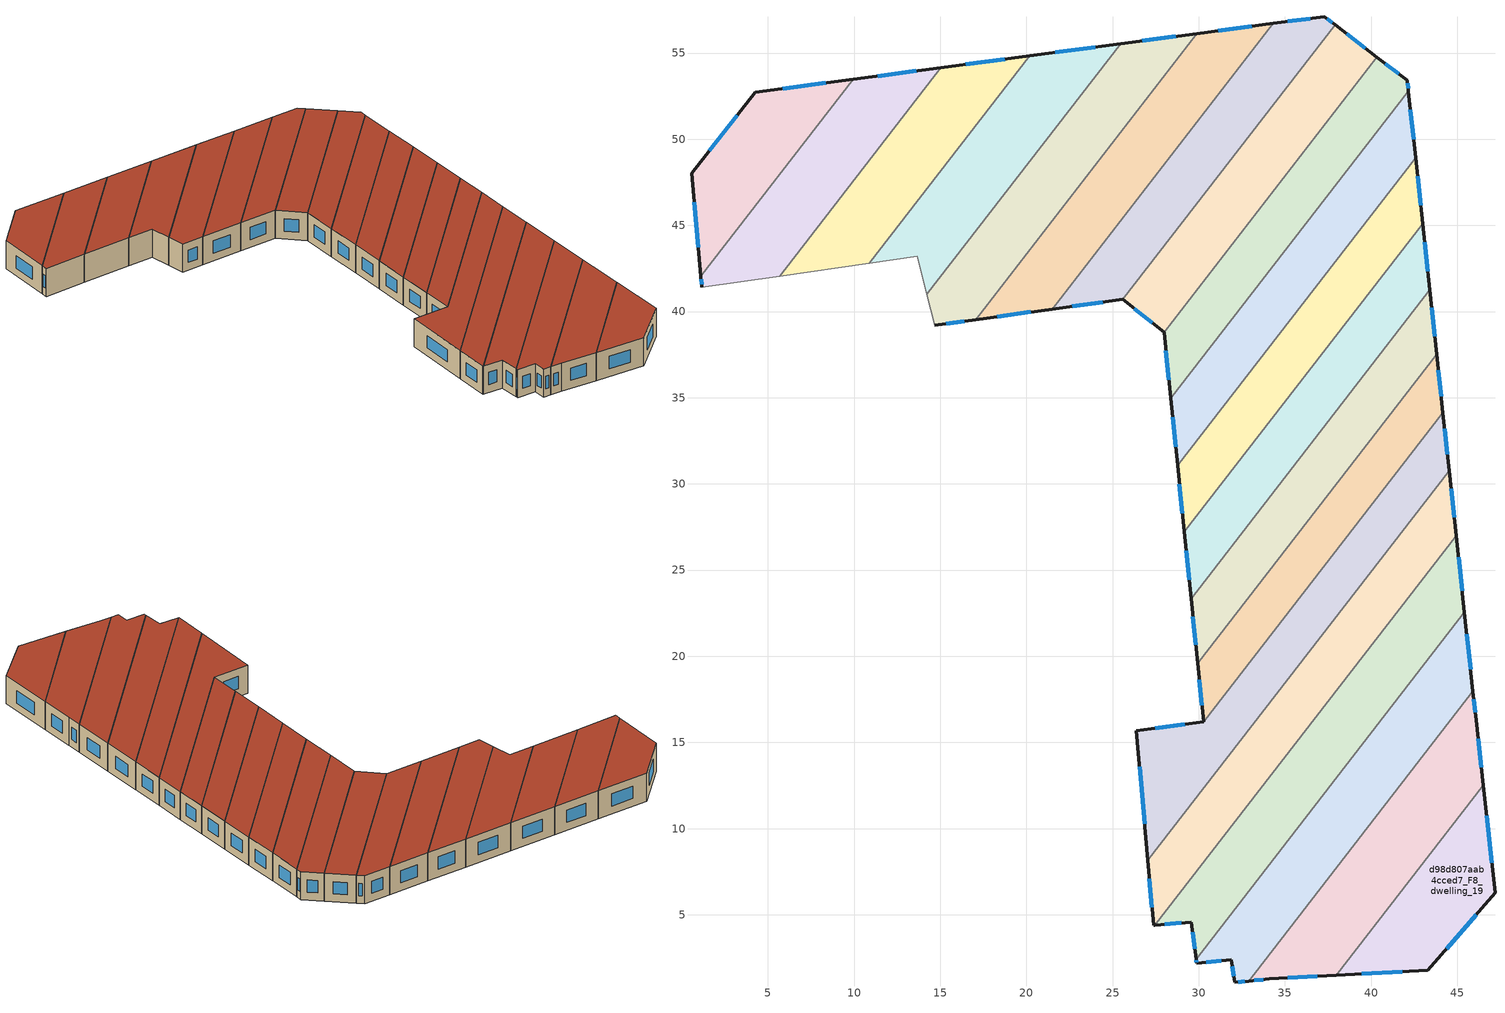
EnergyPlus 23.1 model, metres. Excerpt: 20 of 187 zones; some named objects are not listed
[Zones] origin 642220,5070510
d98d807aab4cced7_F8_dwelling_0
 floor to d98d807aab4cced7_F7_dwelling_0 (EU_floor_Construction): 9.94,53.48 1.1,42.06 0.56,48.02 4.27,52.72 z24
 wall outside (EU_wall_Construction): 9.94,53.48 4.27,52.72 0.56,48.02 1.1,42.06 z24:27
 wall to d98d807aab4cced7_F8_dwelling_1 (EU_wall_Construction): 1.1,42.06 9.94,53.48 z24:27
 window (EU_Window_Construction): 3.23,51.4 1.6,49.34 / 8.35,53.27 5.86,52.93 / 0.72,46.35 0.95,43.73 z24.84:26.16
 roof outside (EU_roof_Construction): 1.1,42.06 9.94,53.48 4.27,52.72 0.56,48.02 z27
d98d807aab4cced7_F8_dwelling_1
 floor to d98d807aab4cced7_F7_dwelling_1 (EU_floor_Construction): 15.03,54.15 5.67,42.06 1.16,41.42 1.1,42.06 9.94,53.48 z24
 wall outside (EU_wall_Construction): 1.1,42.06 1.16,41.42 / 15.03,54.15 9.94,53.48 z24:27
 wall to d98d807aab4cced7_F8_dwelling_2 (EU_wall_Construction): 5.67,42.06 15.03,54.15 z24:27
 wall adiabatic (EU_wall_Construction): 1.16,41.42 5.67,42.06 z24:27
 window (EU_Window_Construction): 1.12,41.88 1.15,41.59 / 13.6,53.96 11.37,53.67 z24.84:26.16
 roof outside (EU_roof_Construction): 5.67,42.06 15.03,54.15 9.94,53.48 1.1,42.06 1.16,41.42 z27
d98d807aab4cced7_F8_dwelling_10
 floor to d98d807aab4cced7_F7_dwelling_10 (EU_floor_Construction): 42.58,48.92 42.99,45.09 29.16,27.21 28.77,31.08 z24
 wall outside (EU_wall_Construction): 42.99,45.09 42.58,48.92 / 28.77,31.08 29.16,27.21 z24:27
 wall to d98d807aab4cced7_F8_dwelling_9 (EU_wall_Construction): 42.58,48.92 28.77,31.08 z24:27
 wall to d98d807aab4cced7_F8_dwelling_11 (EU_wall_Construction): 29.16,27.21 42.99,45.09 z24:27
 window (EU_Window_Construction): 42.88,46.16 42.69,47.85 / 28.88,29.99 29.05,28.3 z24.84:26.16
 roof outside (EU_roof_Construction): 29.16,27.21 42.99,45.09 42.58,48.92 28.77,31.08 z27
d98d807aab4cced7_F8_dwelling_11
 floor to d98d807aab4cced7_F7_dwelling_11 (EU_floor_Construction): 42.99,45.09 43.4,41.25 29.55,23.35 29.16,27.21 z24
 wall outside (EU_wall_Construction): 43.4,41.25 42.99,45.09 / 29.16,27.21 29.55,23.35 z24:27
 wall to d98d807aab4cced7_F8_dwelling_12 (EU_wall_Construction): 29.55,23.35 43.4,41.25 z24:27
 window (EU_Window_Construction): 43.29,42.33 43.11,44.01 / 29.27,26.13 29.44,24.43 z24.84:26.16
 roof outside (EU_roof_Construction): 29.55,23.35 43.4,41.25 42.99,45.09 29.16,27.21 z27
d98d807aab4cced7_F8_dwelling_12
 floor to d98d807aab4cced7_F7_dwelling_12 (EU_floor_Construction): 43.4,41.25 43.8,37.54 29.93,19.61 29.55,23.35 z24
 wall outside (EU_wall_Construction): 43.8,37.54 43.4,41.25 / 29.55,23.35 29.93,19.61 z24:27
 wall to d98d807aab4cced7_F8_dwelling_13 (EU_wall_Construction): 29.93,19.61 43.8,37.54 z24:27
 window (EU_Window_Construction): 43.69,38.58 43.52,40.21 / 29.66,22.3 29.82,20.66 z24.84:26.16
 roof outside (EU_roof_Construction): 29.93,19.61 43.8,37.54 43.4,41.25 29.55,23.35 z27
d98d807aab4cced7_F8_dwelling_13
 floor to d98d807aab4cced7_F7_dwelling_13 (EU_floor_Construction): 43.8,37.54 44.17,34.14 30.28,16.19 29.93,19.61 z24
 wall outside (EU_wall_Construction): 44.17,34.14 43.8,37.54 / 29.93,19.61 30.28,16.19 z24:27
 wall to d98d807aab4cced7_F8_dwelling_14 (EU_wall_Construction): 30.28,16.19 44.17,34.14 z24:27
 window (EU_Window_Construction): 44.07,35.09 43.91,36.58 / 30.03,18.65 30.18,17.15 z24.84:26.16
 roof outside (EU_roof_Construction): 30.28,16.19 44.17,34.14 43.8,37.54 29.93,19.61 z27
d98d807aab4cced7_F8_dwelling_14
 floor to d98d807aab4cced7_F7_dwelling_14 (EU_floor_Construction): 44.17,34.14 44.53,30.76 27.04,8.16 26.37,15.69 30.28,16.19 z24
 wall outside (EU_wall_Construction): 30.28,16.19 26.37,15.69 27.04,8.16 / 44.53,30.76 44.17,34.14 z24:27
 wall to d98d807aab4cced7_F8_dwelling_15 (EU_wall_Construction): 27.04,8.16 44.53,30.76 z24:27
 window (EU_Window_Construction): 26.56,13.58 26.85,10.27 / 29.18,16.05 27.47,15.83 / 44.43,31.71 44.27,33.19 z24.84:26.16
 roof outside (EU_roof_Construction): 30.28,16.19 26.37,15.69 27.04,8.16 44.53,30.76 44.17,34.14 z27
d98d807aab4cced7_F8_dwelling_15
 floor to d98d807aab4cced7_F7_dwelling_15 (EU_floor_Construction): 44.53,30.76 44.94,27 27.43,4.39 27.37,4.38 27.04,8.16 z24
 wall outside (EU_wall_Construction): 27.04,8.16 27.37,4.38 27.43,4.39 / 44.94,27 44.53,30.76 z24:27
 wall to d98d807aab4cced7_F8_dwelling_16 (EU_wall_Construction): 27.43,4.39 44.94,27 z24:27
 window (EU_Window_Construction): 27.13,7.1 27.28,5.44 / 44.82,28.06 44.64,29.71 z24.84:26.16
 roof outside (EU_roof_Construction): 27.43,4.39 44.94,27 44.53,30.76 27.04,8.16 27.37,4.38 z27
d98d807aab4cced7_F8_dwelling_16
 floor to d98d807aab4cced7_F7_dwelling_16 (EU_floor_Construction): 44.94,27 45.41,22.55 29.84,2.43 29.57,4.58 27.43,4.39 z24
 wall outside (EU_wall_Construction): 27.43,4.39 29.57,4.58 29.84,2.43 / 45.41,22.55 44.94,27 z24:27
 wall to d98d807aab4cced7_F8_dwelling_17 (EU_wall_Construction): 29.84,2.43 45.41,22.55 z24:27
 window (EU_Window_Construction): 28.03,4.44 28.97,4.53 / 45.28,23.8 45.07,25.76 / 29.65,3.98 29.77,3.03 z24.84:26.16
 roof outside (EU_roof_Construction): 29.84,2.43 45.41,22.55 44.94,27 27.43,4.39 29.57,4.58 z27
d98d807aab4cced7_F8_dwelling_17
 floor to d98d807aab4cced7_F7_dwelling_17 (EU_floor_Construction): 45.41,22.55 45.91,17.97 32.89,1.16 32.07,1.08 31.87,2.38 29.87,2.18 29.84,2.43 z24
 wall outside (EU_wall_Construction): 29.84,2.43 29.87,2.18 31.87,2.38 32.07,1.08 32.89,1.16 / 45.91,17.97 45.41,22.55 z24:27
 wall to d98d807aab4cced7_F8_dwelling_18 (EU_wall_Construction): 32.89,1.16 45.91,17.97 z24:27
 window (EU_Window_Construction): 31.93,2.01 32.02,1.44 / 30.43,2.23 31.31,2.32 / 29.85,2.36 29.86,2.25 / 45.77,19.26 45.55,21.27 / 32.3,1.1 32.66,1.14 z24.84:26.16
 roof outside (EU_roof_Construction): 32.89,1.16 45.91,17.97 45.41,22.55 29.84,2.43 29.87,2.18 31.87,2.38 32.07,1.08 z27
d98d807aab4cced7_F8_dwelling_18
 floor to d98d807aab4cced7_F7_dwelling_18 (EU_floor_Construction): 45.91,17.97 46.09,16.28 46.5,12.5 37.98,1.49 34.07,1.28 32.89,1.16 z24
 wall outside (EU_wall_Construction): 32.89,1.16 34.07,1.28 37.98,1.49 / 46.5,12.5 46.09,16.28 45.91,17.97 z24:27
 wall to d98d807aab4cced7_F8_dwelling_19 (EU_wall_Construction): 37.98,1.49 46.5,12.5 z24:27
 window (EU_Window_Construction): 35.17,1.34 36.89,1.43 / 33.22,1.19 33.74,1.24 / 46.04,16.76 45.96,17.5 / 46.39,13.56 46.2,15.22 z24.84:26.16
 roof outside (EU_roof_Construction): 37.98,1.49 46.5,12.5 46.09,16.28 45.91,17.97 32.89,1.16 34.07,1.28 z27
d98d807aab4cced7_F8_dwelling_19
 floor to d98d807aab4cced7_F7_dwelling_19 (EU_floor_Construction): 46.5,12.5 47.19,6.28 43.28,1.78 37.98,1.49 z24
 wall outside (EU_wall_Construction): 37.98,1.49 43.28,1.78 47.19,6.28 46.5,12.5 z24:27
 window (EU_Window_Construction): 46.99,8.02 46.69,10.76 / 44.38,3.04 46.09,5.01 / 39.46,1.57 41.8,1.69 z24.84:26.16
 roof outside (EU_roof_Construction): 43.28,1.78 47.19,6.28 46.5,12.5 37.98,1.49 z27
d98d807aab4cced7_F8_dwelling_2
 floor to d98d807aab4cced7_F7_dwelling_2 (EU_floor_Construction): 20.2,54.84 10.89,42.81 5.67,42.06 15.03,54.15 z24
 wall outside (EU_wall_Construction): 20.2,54.84 15.03,54.15 z24:27
 wall to d98d807aab4cced7_F8_dwelling_3 (EU_wall_Construction): 10.89,42.81 20.2,54.84 z24:27
 wall adiabatic (EU_wall_Construction): 5.67,42.06 10.89,42.81 z24:27
 window (EU_Window_Construction): 18.75,54.65 16.48,54.35 z24.84:26.16
 roof outside (EU_roof_Construction): 10.89,42.81 20.2,54.84 15.03,54.15 5.67,42.06 z27
d98d807aab4cced7_F8_dwelling_3
 floor to d98d807aab4cced7_F7_dwelling_3 (EU_floor_Construction): 25.47,55.54 14.22,41.01 13.67,43.21 10.89,42.81 20.2,54.84 z24
 wall outside (EU_wall_Construction): 25.47,55.54 20.2,54.84 z24:27
 wall adiabatic (EU_wall_Construction): 10.89,42.81 13.67,43.21 14.22,41.01 z24:27
 wall to d98d807aab4cced7_F8_dwelling_4 (EU_wall_Construction): 14.22,41.01 25.47,55.54 z24:27
 window (EU_Window_Construction): 23.99,55.35 21.67,55.04 z24.84:26.16
 roof outside (EU_roof_Construction): 14.22,41.01 25.47,55.54 20.2,54.84 10.89,42.81 13.67,43.21 z27
d98d807aab4cced7_F8_dwelling_4
 floor to d98d807aab4cced7_F7_dwelling_4 (EU_floor_Construction): 29.89,56.13 17.05,39.54 14.67,39.21 14.22,41.01 25.47,55.54 z24
 wall outside (EU_wall_Construction): 29.89,56.13 25.47,55.54 / 14.67,39.21 17.05,39.54 z24:27
 wall adiabatic (EU_wall_Construction): 14.22,41.01 14.67,39.21 z24:27
 wall to d98d807aab4cced7_F8_dwelling_5 (EU_wall_Construction): 17.05,39.54 29.89,56.13 z24:27
 window (EU_Window_Construction): 28.65,55.97 26.7,55.71 / 15.34,39.3 16.38,39.44 z24.84:26.16
 roof outside (EU_roof_Construction): 17.05,39.54 29.89,56.13 25.47,55.54 14.22,41.01 14.67,39.21 z27
d98d807aab4cced7_F8_dwelling_5
 floor to d98d807aab4cced7_F7_dwelling_5 (EU_floor_Construction): 34.33,56.72 21.5,40.15 17.05,39.54 29.89,56.13 z24
 wall outside (EU_wall_Construction): 34.33,56.72 29.89,56.13 / 17.05,39.54 21.5,40.15 z24:27
 wall to d98d807aab4cced7_F8_dwelling_6 (EU_wall_Construction): 21.5,40.15 34.33,56.72 z24:27
 window (EU_Window_Construction): 33.08,56.56 31.13,56.3 / 18.29,39.71 20.25,39.98 z24.84:26.16
 roof outside (EU_roof_Construction): 21.5,40.15 34.33,56.72 29.89,56.13 17.05,39.54 z27
d98d807aab4cced7_F8_dwelling_6
 floor to d98d807aab4cced7_F7_dwelling_6 (EU_floor_Construction): 37.91,56.64 25.58,40.71 21.5,40.15 34.33,56.72 37.29,57.12 z24
 wall outside (EU_wall_Construction): 21.5,40.15 25.58,40.71 / 37.91,56.64 37.29,57.12 34.33,56.72 z24:27
 wall to d98d807aab4cced7_F8_dwelling_7 (EU_wall_Construction): 25.58,40.71 37.91,56.64 z24:27
 window (EU_Window_Construction): 22.64,40.3 24.44,40.55 / 36.46,57 35.16,56.83 / 37.74,56.77 37.47,56.98 z24.84:26.16
 roof outside (EU_roof_Construction): 25.58,40.71 37.91,56.64 37.29,57.12 34.33,56.72 21.5,40.15 z27
d98d807aab4cced7_F8_dwelling_7
 floor to d98d807aab4cced7_F7_dwelling_7 (EU_floor_Construction): 40.33,54.77 27.98,38.8 25.58,40.71 37.91,56.64 z24
 wall outside (EU_wall_Construction): 40.33,54.77 37.91,56.64 / 25.58,40.71 27.98,38.8 z24:27
 wall to d98d807aab4cced7_F8_dwelling_8 (EU_wall_Construction): 27.98,38.8 40.33,54.77 z24:27
 window (EU_Window_Construction): 39.66,55.29 38.59,56.12 / 26.25,40.17 27.31,39.34 z24.84:26.16
 roof outside (EU_roof_Construction): 27.98,38.8 40.33,54.77 37.91,56.64 25.58,40.71 z27
d98d807aab4cced7_F8_dwelling_8
 floor to d98d807aab4cced7_F7_dwelling_8 (EU_floor_Construction): 42.1,53.41 42.16,52.78 28.37,34.96 27.98,38.8 40.33,54.77 z24
 wall outside (EU_wall_Construction): 27.98,38.8 28.37,34.96 / 42.16,52.78 42.1,53.41 40.33,54.77 z24:27
 wall to d98d807aab4cced7_F8_dwelling_9 (EU_wall_Construction): 28.37,34.96 42.16,52.78 z24:27
 window (EU_Window_Construction): 28.09,37.73 28.26,36.04 / 41.6,53.79 40.83,54.39 / 42.14,52.96 42.12,53.23 z24.84:26.16
 roof outside (EU_roof_Construction): 28.37,34.96 42.16,52.78 42.1,53.41 40.33,54.77 27.98,38.8 z27
d98d807aab4cced7_F8_dwelling_9
 floor to d98d807aab4cced7_F7_dwelling_9 (EU_floor_Construction): 42.16,52.78 42.58,48.92 28.77,31.08 28.37,34.96 z24
 wall outside (EU_wall_Construction): 42.58,48.92 42.16,52.78 / 28.37,34.96 28.77,31.08 z24:27
 window (EU_Window_Construction): 42.46,50 42.28,51.7 / 28.48,33.87 28.66,32.16 z24.84:26.16
 roof outside (EU_roof_Construction): 28.77,31.08 42.58,48.92 42.16,52.78 28.37,34.96 z27
[Building]
EU S2 Campaign: North Axis=0; Terrain=City; Solar Distribution=FullExterior
[Site:Location]
Lyon-Bron: Latitude=45.75; Longitude=5; Time Zone=1; Elevation=198
[SizingPeriod:WeatherFileDays]
AnnualSizingPeriod: Begin Month=1; Begin Day of Month=1; End Month=12; End Day of Month=31; Day of Week for Start Day=Monday; Use Weather File Daylight Saving Period=No; Use Weather File Rain and Snow Indicators=No
[MATERIAL]
EU_InternalMass_Material: Roughness=MediumRough; Thickness=0.1; Conductivity=1; Density=1800; Specific Heat=900; Thermal Absorptance=0.9; Solar Absorptance=0.7; Visible Absorptance=0.7
[MATERIAL:NOMASS] Roughness=MediumRough; Thermal Absorptance=0.9; Solar Absorptance=0.7; Visible Absorptance=0.7
Name | Thermal Resistance
EU_wall_NoMass | 0.776494
EU_roof_NoMass | 0.486893
EU_floor_NoMass | 0.421597
[WINDOWMATERIAL:SIMPLEGLAZINGSYSTEM]
EU_Window_SimpleGlazing: UFactor=4.24961; Solar Heat Gain Coefficient=0.83; Visible Transmittance=0.83
[CONSTRUCTION]
EU_wall_Construction: EU_wall_NoMass
EU_roof_Construction: EU_roof_NoMass
EU_floor_Construction: EU_floor_NoMass
EU_Window_Construction: EU_Window_SimpleGlazing
EU_InternalMass_Construction: EU_InternalMass_Material
[ZONE] Type=1; Multiplier=1; Ceiling Height=autocalculate; Floor Area=autocalculate; Part of Total Floor Area=Yes
Name | Volume
d98d807aab4cced7_F8_dwelling_0 | 124.121
d98d807aab4cced7_F8_dwelling_1 | 165.297
d98d807aab4cced7_F8_dwelling_10 | 181.217
d98d807aab4cced7_F8_dwelling_11 | 181.397
d98d807aab4cced7_F8_dwelling_12 | 176.065
d98d807aab4cced7_F8_dwelling_13 | 161.129
d98d807aab4cced7_F8_dwelling_14 | 225.635
d98d807aab4cced7_F8_dwelling_15 | 225.007
d98d807aab4cced7_F8_dwelling_16 | 244.551
d98d807aab4cced7_F8_dwelling_17 | 222.256
d98d807aab4cced7_F8_dwelling_18 | 201.412
d98d807aab4cced7_F8_dwelling_19 | 125.013
d98d807aab4cced7_F8_dwelling_2 | 167.722
d98d807aab4cced7_F8_dwelling_3 | 178.787
d98d807aab4cced7_F8_dwelling_4 | 191.823
d98d807aab4cced7_F8_dwelling_5 | 198.192
d98d807aab4cced7_F8_dwelling_6 | 180.185
d98d807aab4cced7_F8_dwelling_7 | 185.279
d98d807aab4cced7_F8_dwelling_8 | 172.224
d98d807aab4cced7_F8_dwelling_9 | 181.815
[INTERNALMASS] Construction=EU_InternalMass_Construction
Name | Zone or ZoneList | Surface Area
d98d807aab4cced7_F8_dwelling_0_EU_InternalMass | d98d807aab4cced7_F8_dwelling_0 | 41.3736
d98d807aab4cced7_F8_dwelling_1_EU_InternalMass | d98d807aab4cced7_F8_dwelling_1 | 55.0994
d98d807aab4cced7_F8_dwelling_2_EU_InternalMass | d98d807aab4cced7_F8_dwelling_2 | 55.9072
d98d807aab4cced7_F8_dwelling_3_EU_InternalMass | d98d807aab4cced7_F8_dwelling_3 | 59.5954
d98d807aab4cced7_F8_dwelling_4_EU_InternalMass | d98d807aab4cced7_F8_dwelling_4 | 63.9411
d98d807aab4cced7_F8_dwelling_5_EU_InternalMass | d98d807aab4cced7_F8_dwelling_5 | 66.0642
d98d807aab4cced7_F8_dwelling_6_EU_InternalMass | d98d807aab4cced7_F8_dwelling_6 | 60.0616
d98d807aab4cced7_F8_dwelling_7_EU_InternalMass | d98d807aab4cced7_F8_dwelling_7 | 61.7595
d98d807aab4cced7_F8_dwelling_8_EU_InternalMass | d98d807aab4cced7_F8_dwelling_8 | 57.4077
d98d807aab4cced7_F8_dwelling_9_EU_InternalMass | d98d807aab4cced7_F8_dwelling_9 | 60.6053
d98d807aab4cced7_F8_dwelling_10_EU_InternalMass | d98d807aab4cced7_F8_dwelling_10 | 60.4057
d98d807aab4cced7_F8_dwelling_11_EU_InternalMass | d98d807aab4cced7_F8_dwelling_11 | 60.4656
d98d807aab4cced7_F8_dwelling_12_EU_InternalMass | d98d807aab4cced7_F8_dwelling_12 | 58.6883
d98d807aab4cced7_F8_dwelling_13_EU_InternalMass | d98d807aab4cced7_F8_dwelling_13 | 53.7097
d98d807aab4cced7_F8_dwelling_14_EU_InternalMass | d98d807aab4cced7_F8_dwelling_14 | 75.2124
d98d807aab4cced7_F8_dwelling_15_EU_InternalMass | d98d807aab4cced7_F8_dwelling_15 | 75.0023
d98d807aab4cced7_F8_dwelling_16_EU_InternalMass | d98d807aab4cced7_F8_dwelling_16 | 81.5174
d98d807aab4cced7_F8_dwelling_17_EU_InternalMass | d98d807aab4cced7_F8_dwelling_17 | 74.0857
d98d807aab4cced7_F8_dwelling_18_EU_InternalMass | d98d807aab4cced7_F8_dwelling_18 | 67.137
d98d807aab4cced7_F8_dwelling_19_EU_InternalMass | d98d807aab4cced7_F8_dwelling_19 | 41.6707
[OTHEREQUIPMENT] Fuel Type=Electricity; Design Level Calculation Method=Watts/Area; Power per Zone Floor Area=1; Fraction Latent=0; Fraction Radiant=0; Fraction Lost=0; Carbon Dioxide Generation Rate=0; EndUse Subcategory=EU_Step8_InternalGains
Name | Zone or ZoneList or Space or SpaceList | Schedule
EU_Step8_InternalGain_d98d807aab4cced7_F8_dwelling_0_f000 | d98d807aab4cced7_F8_dwelling_0 | EU_Step8_GainSchedule_d98d807aab4cced7_F8_dwelling_0_f000
EU_Step8_InternalGain_d98d807aab4cced7_F8_dwelling_1_f000 | d98d807aab4cced7_F8_dwelling_1 | EU_Step8_GainSchedule_d98d807aab4cced7_F8_dwelling_1_f000
EU_Step8_InternalGain_d98d807aab4cced7_F8_dwelling_2_f000 | d98d807aab4cced7_F8_dwelling_2 | EU_Step8_GainSchedule_d98d807aab4cced7_F8_dwelling_2_f000
EU_Step8_InternalGain_d98d807aab4cced7_F8_dwelling_3_f000 | d98d807aab4cced7_F8_dwelling_3 | EU_Step8_GainSchedule_d98d807aab4cced7_F8_dwelling_3_f000
EU_Step8_InternalGain_d98d807aab4cced7_F8_dwelling_4_f000 | d98d807aab4cced7_F8_dwelling_4 | EU_Step8_GainSchedule_d98d807aab4cced7_F8_dwelling_4_f000
EU_Step8_InternalGain_d98d807aab4cced7_F8_dwelling_5_f000 | d98d807aab4cced7_F8_dwelling_5 | EU_Step8_GainSchedule_d98d807aab4cced7_F8_dwelling_5_f000
EU_Step8_InternalGain_d98d807aab4cced7_F8_dwelling_6_f000 | d98d807aab4cced7_F8_dwelling_6 | EU_Step8_GainSchedule_d98d807aab4cced7_F8_dwelling_6_f000
EU_Step8_InternalGain_d98d807aab4cced7_F8_dwelling_7_f000 | d98d807aab4cced7_F8_dwelling_7 | EU_Step8_GainSchedule_d98d807aab4cced7_F8_dwelling_7_f000
EU_Step8_InternalGain_d98d807aab4cced7_F8_dwelling_8_f000 | d98d807aab4cced7_F8_dwelling_8 | EU_Step8_GainSchedule_d98d807aab4cced7_F8_dwelling_8_f000
EU_Step8_InternalGain_d98d807aab4cced7_F8_dwelling_9_f000 | d98d807aab4cced7_F8_dwelling_9 | EU_Step8_GainSchedule_d98d807aab4cced7_F8_dwelling_9_f000
EU_Step8_InternalGain_d98d807aab4cced7_F8_dwelling_10_f000 | d98d807aab4cced7_F8_dwelling_10 | EU_Step8_GainSchedule_d98d807aab4cced7_F8_dwelling_10_f000
EU_Step8_InternalGain_d98d807aab4cced7_F8_dwelling_11_f000 | d98d807aab4cced7_F8_dwelling_11 | EU_Step8_GainSchedule_d98d807aab4cced7_F8_dwelling_11_f000
EU_Step8_InternalGain_d98d807aab4cced7_F8_dwelling_12_f000 | d98d807aab4cced7_F8_dwelling_12 | EU_Step8_GainSchedule_d98d807aab4cced7_F8_dwelling_12_f000
EU_Step8_InternalGain_d98d807aab4cced7_F8_dwelling_13_f000 | d98d807aab4cced7_F8_dwelling_13 | EU_Step8_GainSchedule_d98d807aab4cced7_F8_dwelling_13_f000
EU_Step8_InternalGain_d98d807aab4cced7_F8_dwelling_14_f000 | d98d807aab4cced7_F8_dwelling_14 | EU_Step8_GainSchedule_d98d807aab4cced7_F8_dwelling_14_f000
EU_Step8_InternalGain_d98d807aab4cced7_F8_dwelling_15_f000 | d98d807aab4cced7_F8_dwelling_15 | EU_Step8_GainSchedule_d98d807aab4cced7_F8_dwelling_15_f000
EU_Step8_InternalGain_d98d807aab4cced7_F8_dwelling_16_f000 | d98d807aab4cced7_F8_dwelling_16 | EU_Step8_GainSchedule_d98d807aab4cced7_F8_dwelling_16_f000
EU_Step8_InternalGain_d98d807aab4cced7_F8_dwelling_17_f000 | d98d807aab4cced7_F8_dwelling_17 | EU_Step8_GainSchedule_d98d807aab4cced7_F8_dwelling_17_f000
EU_Step8_InternalGain_d98d807aab4cced7_F8_dwelling_18_f000 | d98d807aab4cced7_F8_dwelling_18 | EU_Step8_GainSchedule_d98d807aab4cced7_F8_dwelling_18_f000
EU_Step8_InternalGain_d98d807aab4cced7_F8_dwelling_19_f000 | d98d807aab4cced7_F8_dwelling_19 | EU_Step8_GainSchedule_d98d807aab4cced7_F8_dwelling_19_f000
[ZONEVENTILATION:DESIGNFLOWRATE] Schedule=EU_AlwaysOn; Design Flow Rate Calculation Method=AirChanges/Hour; Air Changes per Hour=0.693814; Ventilation Type=Natural; Fan Pressure Rise=0; Fan Total Efficiency=1; Constant Term Coefficient=1; Temperature Term Coefficient=0; Velocity Term Coefficient=0; Velocity Squared Term Coefficient=0; Minimum Indoor Temperature=-100; Maximum Indoor Temperature=100; Delta Temperature=-100; Minimum Outdoor Temperature=-100; Maximum Outdoor Temperature=100; Maximum Wind Speed=40
Name | Zone or ZoneList or Space or SpaceList
EU_ConstantAir_d98d807aab4cced7_F8_dwelling_0 | d98d807aab4cced7_F8_dwelling_0
EU_ConstantAir_d98d807aab4cced7_F8_dwelling_1 | d98d807aab4cced7_F8_dwelling_1
EU_ConstantAir_d98d807aab4cced7_F8_dwelling_2 | d98d807aab4cced7_F8_dwelling_2
EU_ConstantAir_d98d807aab4cced7_F8_dwelling_3 | d98d807aab4cced7_F8_dwelling_3
EU_ConstantAir_d98d807aab4cced7_F8_dwelling_4 | d98d807aab4cced7_F8_dwelling_4
EU_ConstantAir_d98d807aab4cced7_F8_dwelling_5 | d98d807aab4cced7_F8_dwelling_5
EU_ConstantAir_d98d807aab4cced7_F8_dwelling_6 | d98d807aab4cced7_F8_dwelling_6
EU_ConstantAir_d98d807aab4cced7_F8_dwelling_7 | d98d807aab4cced7_F8_dwelling_7
EU_ConstantAir_d98d807aab4cced7_F8_dwelling_8 | d98d807aab4cced7_F8_dwelling_8
EU_ConstantAir_d98d807aab4cced7_F8_dwelling_9 | d98d807aab4cced7_F8_dwelling_9
EU_ConstantAir_d98d807aab4cced7_F8_dwelling_10 | d98d807aab4cced7_F8_dwelling_10
EU_ConstantAir_d98d807aab4cced7_F8_dwelling_11 | d98d807aab4cced7_F8_dwelling_11
EU_ConstantAir_d98d807aab4cced7_F8_dwelling_12 | d98d807aab4cced7_F8_dwelling_12
EU_ConstantAir_d98d807aab4cced7_F8_dwelling_13 | d98d807aab4cced7_F8_dwelling_13
EU_ConstantAir_d98d807aab4cced7_F8_dwelling_14 | d98d807aab4cced7_F8_dwelling_14
EU_ConstantAir_d98d807aab4cced7_F8_dwelling_15 | d98d807aab4cced7_F8_dwelling_15
EU_ConstantAir_d98d807aab4cced7_F8_dwelling_16 | d98d807aab4cced7_F8_dwelling_16
EU_ConstantAir_d98d807aab4cced7_F8_dwelling_17 | d98d807aab4cced7_F8_dwelling_17
EU_ConstantAir_d98d807aab4cced7_F8_dwelling_18 | d98d807aab4cced7_F8_dwelling_18
EU_ConstantAir_d98d807aab4cced7_F8_dwelling_19 | d98d807aab4cced7_F8_dwelling_19
[HVACTEMPLATE:ZONE:IDEALLOADSAIRSYSTEM] System Availability Schedule=EU_AlwaysOn; Maximum Heating Supply Air Temperature=50; Minimum Cooling Supply Air Temperature=13; Maximum Heating Supply Air Humidity Ratio=0.0156; Minimum Cooling Supply Air Humidity Ratio=0.0077; Heating Limit=NoLimit; Cooling Limit=NoLimit; Heating Availability Schedule=EU_AlwaysOn; Cooling Availability Schedule=EU_CoolingOff; Dehumidification Control Type=ConstantSensibleHeatRatio; Cooling Sensible Heat Ratio=0.7; Dehumidification Setpoint=60; Humidification Control Type=None; Humidification Setpoint=30; Outdoor Air Method=None; Outdoor Air Flow Rate per Person=0.00944; Outdoor Air Flow Rate per Zone Floor Area=0; Outdoor Air Flow Rate per Zone=0; Demand Controlled Ventilation Type=None; Outdoor Air Economizer Type=NoEconomizer; Heat Recovery Type=None; Sensible Heat Recovery Effectiveness=0.7; Latent Heat Recovery Effectiveness=0.65
Name | Template Thermostat
d98d807aab4cced7_F8_dwelling_0 | EU_HeatOnly_d98d807aab4cced7_F8_dwelling_0
d98d807aab4cced7_F8_dwelling_1 | EU_HeatOnly_d98d807aab4cced7_F8_dwelling_1
d98d807aab4cced7_F8_dwelling_2 | EU_HeatOnly_d98d807aab4cced7_F8_dwelling_2
d98d807aab4cced7_F8_dwelling_3 | EU_HeatOnly_d98d807aab4cced7_F8_dwelling_3
d98d807aab4cced7_F8_dwelling_4 | EU_HeatOnly_d98d807aab4cced7_F8_dwelling_4
d98d807aab4cced7_F8_dwelling_5 | EU_HeatOnly_d98d807aab4cced7_F8_dwelling_5
d98d807aab4cced7_F8_dwelling_6 | EU_HeatOnly_d98d807aab4cced7_F8_dwelling_6
d98d807aab4cced7_F8_dwelling_7 | EU_HeatOnly_d98d807aab4cced7_F8_dwelling_7
d98d807aab4cced7_F8_dwelling_8 | EU_HeatOnly_d98d807aab4cced7_F8_dwelling_8
d98d807aab4cced7_F8_dwelling_9 | EU_HeatOnly_d98d807aab4cced7_F8_dwelling_9
d98d807aab4cced7_F8_dwelling_10 | EU_HeatOnly_d98d807aab4cced7_F8_dwelling_10
d98d807aab4cced7_F8_dwelling_11 | EU_HeatOnly_d98d807aab4cced7_F8_dwelling_11
d98d807aab4cced7_F8_dwelling_12 | EU_HeatOnly_d98d807aab4cced7_F8_dwelling_12
d98d807aab4cced7_F8_dwelling_13 | EU_HeatOnly_d98d807aab4cced7_F8_dwelling_13
d98d807aab4cced7_F8_dwelling_14 | EU_HeatOnly_d98d807aab4cced7_F8_dwelling_14
d98d807aab4cced7_F8_dwelling_15 | EU_HeatOnly_d98d807aab4cced7_F8_dwelling_15
d98d807aab4cced7_F8_dwelling_16 | EU_HeatOnly_d98d807aab4cced7_F8_dwelling_16
d98d807aab4cced7_F8_dwelling_17 | EU_HeatOnly_d98d807aab4cced7_F8_dwelling_17
d98d807aab4cced7_F8_dwelling_18 | EU_HeatOnly_d98d807aab4cced7_F8_dwelling_18
d98d807aab4cced7_F8_dwelling_19 | EU_HeatOnly_d98d807aab4cced7_F8_dwelling_19
[SIZING:ZONE] Zone Cooling Design Supply Air Temperature Input Method=SupplyAirTemperature; Zone Cooling Design Supply Air Temperature=13; Zone Heating Design Supply Air Temperature Input Method=SupplyAirTemperature; Zone Heating Design Supply Air Temperature=50; Zone Cooling Design Supply Air Humidity Ratio=0.008; Zone Heating Design Supply Air Humidity Ratio=0.008; Cooling Design Air Flow Method=DesignDay; Cooling Design Air Flow Rate=0; Cooling Minimum Air Flow per Zone Floor Area=0.000762; Cooling Minimum Air Flow=0; Cooling Minimum Air Flow Fraction=0.2; Heating Design Air Flow Method=DesignDay; Heating Design Air Flow Rate=0; Heating Maximum Air Flow per Zone Floor Area=0.002032; Heating Maximum Air Flow=0.141576; Heating Maximum Air Flow Fraction=0.3; Account for Dedicated Outdoor Air System=No; Dedicated Outdoor Air System Control Strategy=NeutralSupplyAir; Dedicated Outdoor Air Low Setpoint Temperature for Design=autosize; Dedicated Outdoor Air High Setpoint Temperature for Design=autosize; Zone Load Sizing Method=Sensible Load Only No Latent Load; Zone Latent Cooling Design Supply Air Humidity Ratio Input Method=HumidityRatioDifference; Zone Cooling Design Supply Air Humidity Ratio Difference=0.005; Zone Latent Heating Design Supply Air Humidity Ratio Input Method=HumidityRatioDifference; Zone Humidification Design Supply Air Humidity Ratio Difference=0.005
d98d807aab4cced7_F8_dwelling_0; d98d807aab4cced7_F8_dwelling_1; d98d807aab4cced7_F8_dwelling_2; d98d807aab4cced7_F8_dwelling_3; d98d807aab4cced7_F8_dwelling_4; d98d807aab4cced7_F8_dwelling_5; d98d807aab4cced7_F8_dwelling_6; d98d807aab4cced7_F8_dwelling_7; d98d807aab4cced7_F8_dwelling_8; d98d807aab4cced7_F8_dwelling_9; d98d807aab4cced7_F8_dwelling_10; d98d807aab4cced7_F8_dwelling_11; d98d807aab4cced7_F8_dwelling_12; d98d807aab4cced7_F8_dwelling_13; d98d807aab4cced7_F8_dwelling_14; d98d807aab4cced7_F8_dwelling_15; d98d807aab4cced7_F8_dwelling_16; d98d807aab4cced7_F8_dwelling_17; d98d807aab4cced7_F8_dwelling_18; d98d807aab4cced7_F8_dwelling_19
[SCHEDULE:CONSTANT]
Name | Hourly Value
EU_AlwaysOn | 1
EU_CoolingOff | 0
[SCHEDULE:FILE] Column Number=1; Rows to Skip at Top=0; Number of Hours of Data=8760; Column Separator=Comma; Interpolate to Timestep=No; Minutes per Item=60; Adjust Schedule for Daylight Savings=Yes
Name | File
EU_Step8_GainSchedule_d98d807aab4cced7_F8_dwelling_0_f000 | ../../schedules/d98d807aab4cced7/d98d807aab4cced7_F8_dwelling_0_f000_gain.csv
EU_Step8_GainSchedule_d98d807aab4cced7_F8_dwelling_1_f000 | ../../schedules/d98d807aab4cced7/d98d807aab4cced7_F8_dwelling_1_f000_gain.csv
EU_Step8_GainSchedule_d98d807aab4cced7_F8_dwelling_2_f000 | ../../schedules/d98d807aab4cced7/d98d807aab4cced7_F8_dwelling_2_f000_gain.csv
EU_Step8_GainSchedule_d98d807aab4cced7_F8_dwelling_3_f000 | ../../schedules/d98d807aab4cced7/d98d807aab4cced7_F8_dwelling_3_f000_gain.csv
EU_Step8_GainSchedule_d98d807aab4cced7_F8_dwelling_4_f000 | ../../schedules/d98d807aab4cced7/d98d807aab4cced7_F8_dwelling_4_f000_gain.csv
EU_Step8_GainSchedule_d98d807aab4cced7_F8_dwelling_5_f000 | ../../schedules/d98d807aab4cced7/d98d807aab4cced7_F8_dwelling_5_f000_gain.csv
EU_Step8_GainSchedule_d98d807aab4cced7_F8_dwelling_6_f000 | ../../schedules/d98d807aab4cced7/d98d807aab4cced7_F8_dwelling_6_f000_gain.csv
EU_Step8_GainSchedule_d98d807aab4cced7_F8_dwelling_7_f000 | ../../schedules/d98d807aab4cced7/d98d807aab4cced7_F8_dwelling_7_f000_gain.csv
EU_Step8_GainSchedule_d98d807aab4cced7_F8_dwelling_8_f000 | ../../schedules/d98d807aab4cced7/d98d807aab4cced7_F8_dwelling_8_f000_gain.csv
EU_Step8_GainSchedule_d98d807aab4cced7_F8_dwelling_9_f000 | ../../schedules/d98d807aab4cced7/d98d807aab4cced7_F8_dwelling_9_f000_gain.csv
EU_Step8_GainSchedule_d98d807aab4cced7_F8_dwelling_10_f000 | ../../schedules/d98d807aab4cced7/d98d807aab4cced7_F8_dwelling_10_f000_gain.csv
EU_Step8_GainSchedule_d98d807aab4cced7_F8_dwelling_11_f000 | ../../schedules/d98d807aab4cced7/d98d807aab4cced7_F8_dwelling_11_f000_gain.csv
EU_Step8_GainSchedule_d98d807aab4cced7_F8_dwelling_12_f000 | ../../schedules/d98d807aab4cced7/d98d807aab4cced7_F8_dwelling_12_f000_gain.csv
EU_Step8_GainSchedule_d98d807aab4cced7_F8_dwelling_13_f000 | ../../schedules/d98d807aab4cced7/d98d807aab4cced7_F8_dwelling_13_f000_gain.csv
EU_Step8_GainSchedule_d98d807aab4cced7_F8_dwelling_14_f000 | ../../schedules/d98d807aab4cced7/d98d807aab4cced7_F8_dwelling_14_f000_gain.csv
EU_Step8_GainSchedule_d98d807aab4cced7_F8_dwelling_15_f000 | ../../schedules/d98d807aab4cced7/d98d807aab4cced7_F8_dwelling_15_f000_gain.csv
EU_Step8_GainSchedule_d98d807aab4cced7_F8_dwelling_16_f000 | ../../schedules/d98d807aab4cced7/d98d807aab4cced7_F8_dwelling_16_f000_gain.csv
EU_Step8_GainSchedule_d98d807aab4cced7_F8_dwelling_17_f000 | ../../schedules/d98d807aab4cced7/d98d807aab4cced7_F8_dwelling_17_f000_gain.csv
EU_Step8_GainSchedule_d98d807aab4cced7_F8_dwelling_18_f000 | ../../schedules/d98d807aab4cced7/d98d807aab4cced7_F8_dwelling_18_f000_gain.csv
EU_Step8_GainSchedule_d98d807aab4cced7_F8_dwelling_19_f000 | ../../schedules/d98d807aab4cced7/d98d807aab4cced7_F8_dwelling_19_f000_gain.csv
